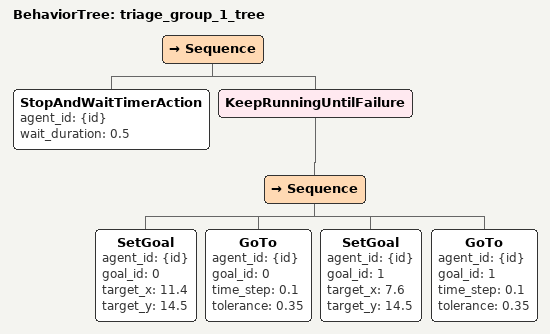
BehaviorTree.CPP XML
<?xml version='1.0' encoding='UTF-8'?>
<root main_tree_to_execute="triage_group_1_tree" BTCPP_format="4">
    <include ros_pkg="arena_simulation_setup" path="configs/hunav/behavior_trees/BTRegularNav.xml" />
    <BehaviorTree ID="triage_group_1_tree">
        <Sequence>
            <StopAndWaitTimerAction agent_id="{id}" wait_duration="0.5" />
            <KeepRunningUntilFailure>
                <Sequence>
                    <SetGoal agent_id="{id}" goal_id="0" target_x="11.4" target_y="14.5" />
                    <GoTo agent_id="{id}" goal_id="0" time_step="0.1" tolerance="0.35" />
                    <SetGoal agent_id="{id}" goal_id="1" target_x="7.6" target_y="14.5" />
                    <GoTo agent_id="{id}" goal_id="1" time_step="0.1" tolerance="0.35" />
                </Sequence>
            </KeepRunningUntilFailure>
        </Sequence>
    </BehaviorTree>
</root>
